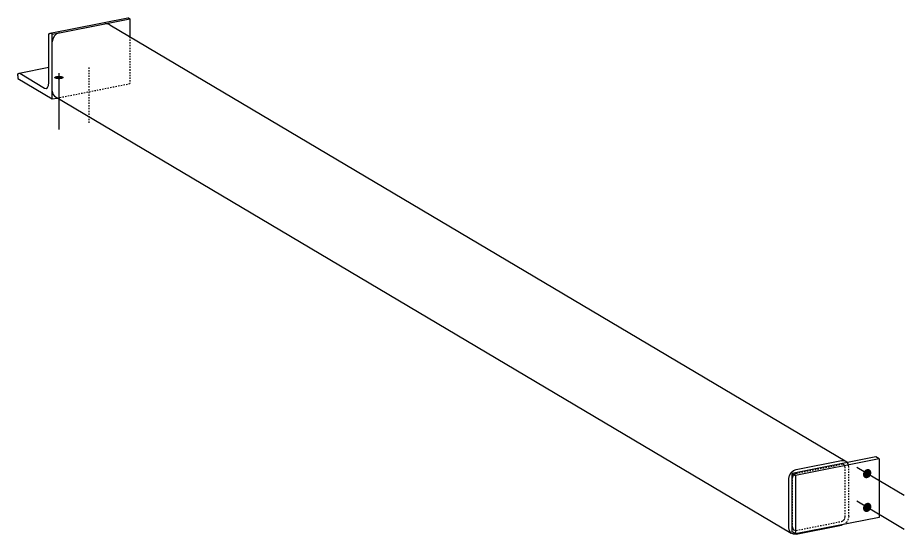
# Model space of a CAD drawing. Header units: millimetres. Extents: x 5 to 23246, y 2 to 763.
# Drawn here: x 21962 to 23246, y 15 to 763 of the extents above; entities that cross this region are included whole.
import ezdxf

# ---------------------------------------------------------------- set-up
doc = ezdxf.new("R2010")
doc.units = ezdxf.units.MM
doc.linetypes.add('DXK_LINE_DOT2', pattern=[3.9198, 1.9599, -1.9599])
doc.layers.add('STÅL', color=7, linetype='Continuous')

msp = doc.modelspace()

# ---------------------------------------------------------------- hatches: boundary and pattern name
at = {"layer": 'STÅL', "linetype": 'Continuous'}
for points in [[(22021.5, 673.7), (22020, 673.7), (22018.6, 673.9), (22017.3, 674.1), (22016.3, 674.5), (22015.4, 674.9), (22014.8, 675.3), (22014.5, 675.8), (22014.5, 676.3), (22014.8, 676.8), (22015.4, 677.3), (22016.3, 677.7), (22017.3, 678), (22018.6, 678.3), (22020, 678.4), (22021.5, 678.5), (22022.9, 678.4), (22024.3, 678.3), (22025.6, 678), (22026.7, 677.7), (22027.5, 677.3), (22028.1, 676.8), (22028.4, 676.3), (22028.4, 675.8), (22028.1, 675.3), (22027.5, 674.9), (22026.7, 674.5), (22025.6, 674.1), (22024.3, 673.9), (22022.9, 673.7)], [(23187.7, 105.4), (23188.5, 106.6), (23189.5, 107.6), (23190.7, 108.4), (23191.9, 108.9), (23193.2, 109.1), (23194.5, 109.1), (23195.6, 108.8), (23196.6, 108.2), (23197.5, 107.3), (23198.1, 106.2), (23198.5, 105), (23198.6, 103.7), (23198.5, 102.3), (23198.1, 100.9), (23197.5, 99.6), (23196.6, 98.4), (23195.6, 97.4), (23194.4, 96.6), (23193.2, 96.1), (23191.9, 95.8), (23190.7, 95.8), (23189.5, 96.2), (23188.5, 96.8), (23187.7, 97.6), (23187, 98.7), (23186.6, 99.9), (23186.5, 101.3), (23186.6, 102.7), (23187, 104.1)], [(23187.7, 56.5), (23188.5, 57.7), (23189.5, 58.7), (23190.7, 59.5), (23191.9, 60), (23193.2, 60.3), (23194.5, 60.2), (23195.6, 59.9), (23196.6, 59.3), (23197.5, 58.4), (23198.1, 57.4), (23198.5, 56.1), (23198.6, 54.8), (23198.5, 53.4), (23198.1, 52), (23197.5, 50.7), (23196.6, 49.5), (23195.6, 48.5), (23194.4, 47.7), (23193.2, 47.2), (23191.9, 46.9), (23190.7, 47), (23189.5, 47.3), (23188.5, 47.9), (23187.7, 48.8), (23187, 49.8), (23186.6, 51.1), (23186.5, 52.4), (23186.6, 53.8), (23187, 55.2)]]:
    msp.add_hatch(color=96, dxfattribs=at).paths.add_polyline_path(points)

# ---------------------------------------------------------------- linework, layer by layer
at = {"layer": 'STÅL', "color": 2, "linetype": 'Continuous'}
for p, q in [((22008.7, 740.4), (22121.3, 762.7)), ((22022.2, 741), (22124.4, 761.2)), ((22121.3, 762.7), (22122.4, 762.4)), ((22122.4, 762.4), (22124.4, 761.2)), ((22124.4, 761.2), (22124.4, 735)), ((22022.2, 741), (22088, 754)), ((22092, 754), (22088, 754)), ((22095.4, 752.2), (22092, 754)), ((22095.4, 752.2), (23162.9, 119.8)), ((22006.8, 736.3), (22007, 738.3)), ((22006.8, 668.7), (22006.8, 736.3)), ((22007, 738.3), (22007.7, 739.8)), ((22007.7, 739.8), (22008.7, 740.4)), ((22008.7, 740.4), (22009.8, 740.2)), ((22011.8, 739), (22009.8, 740.2)), ((22011.8, 739), (22022.2, 741)), ((22011.8, 645), (22011.8, 739)), ((22012.6, 732.2), (22011.8, 727.7)), ((22014.9, 736.3), (22012.6, 732.2)), ((22018.2, 739.4), (22014.9, 736.3)), ((22022.2, 741), (22018.2, 739.4)), ((22011.8, 656.3), (22011.8, 727.7)), ((21962, 680.4), (21962.7, 681.9)), ((21962.7, 681.9), (21963.7, 682.5)), ((21963.7, 682.5), (22006.8, 691)), ((21963.7, 682.5), (21964.8, 682.3)), ((21964.8, 682.3), (22000.8, 660.9)), ((21961.8, 678.4), (21962, 680.4)), ((21961.8, 678.4), (21961.8, 674.6)), ((21961.8, 674.6), (22011.8, 645)), ((22006.4, 664.6), (22006.8, 668.7)), ((22000.8, 660.9), (22003.1, 660.4)), ((22003.1, 660.4), (22005.1, 661.7)), ((22005.1, 661.7), (22006.4, 664.6)), ((22011.8, 656.3), (22012.6, 652.1)), ((22011.8, 645), (22019, 646.4)), ((22012.6, 652.1), (22014.9, 648.9)), ((22014.9, 648.9), (23082.4, 16.5)), ((23204.9, 126.7), (23083.7, 102.8)), ((23209.9, 123.7), (23088.7, 99.8)), ((23089.7, 108.7), (23155.5, 121.7)), ((23155.5, 121.7), (23159.5, 121.6)), ((23159.5, 121.6), (23162.9, 119.8)), ((23163.7, 118.6), (23162.9, 119.8)), ((23209.9, 123.7), (23204.9, 126.7)), ((23209.9, 123.7), (23209.9, 39.2)), ((23080.1, 99.8), (23082.4, 103.9)), ((23082.4, 103.9), (23085.7, 107)), ((23083.7, 18.2), (23083.7, 102.8)), ((23083.7, 102.8), (23088.7, 99.8)), ((23085.7, 107), (23089.7, 108.7)), ((23079.3, 95.3), (23080.1, 99.8)), ((23079.3, 23.9), (23079.3, 95.3)), ((23088.7, 99.8), (23088.7, 15.2)), ((23209.9, 39.2), (23088.7, 15.2)), ((23089.7, 14.7), (23155.5, 27.7)), ((23159, 29.1), (23155.5, 27.7)), ((23080.1, 19.8), (23079.3, 23.9)), ((23082.4, 16.5), (23080.1, 19.8)), ((23085.7, 14.8), (23082.4, 16.5)), ((23088.7, 15.2), (23083.7, 18.2)), ((23089.7, 14.7), (23085.7, 14.8))]:
    msp.add_line(p, q, dxfattribs=at)
at = {"layer": 'STÅL', "color": 7, "linetype": 'DXK_LINE_DOT2'}
for p, q in [((22022.2, 741), (22022.2, 741)), ((22124.4, 735), (22124.4, 667.3)), ((22019, 646.4), (22124.4, 667.3)), ((23089.7, 103), (23155.5, 116)), ((23157.5, 116), (23155.5, 116)), ((23159.2, 115.1), (23157.5, 116)), ((23165.1, 116.6), (23163.7, 118.6)), ((23165.9, 112.4), (23165.1, 116.6)), ((23087.7, 102.2), (23089.7, 103)), ((23160.3, 113.5), (23159.2, 115.1)), ((23160.7, 111.4), (23160.3, 113.5)), ((23160.7, 40), (23160.7, 111.4)), ((23165.9, 41), (23165.9, 112.4)), ((23084.9, 98.6), (23084.5, 96.4)), ((23084.5, 24.9), (23084.5, 96.4)), ((23086, 100.6), (23084.9, 98.6)), ((23086, 100.6), (23086.5, 101.1)), ((23086.5, 101.1), (23087.7, 102.2)), ((23160.3, 37.8), (23160.7, 40)), ((23165.9, 41), (23165.1, 36.5)), ((23089.7, 20.3), (23155.5, 33.3)), ((23155.5, 33.3), (23157.5, 34.1)), ((23157.5, 34.1), (23159.2, 35.7)), ((23159.5, 29.3), (23159, 29.1)), ((23159.2, 35.7), (23160.3, 37.8)), ((23162.9, 32.4), (23159.5, 29.3)), ((23165.1, 36.5), (23162.9, 32.4)), ((23084.5, 24.9), (23084.9, 22.9)), ((23084.9, 22.9), (23086, 21.3)), ((23086, 21.3), (23087.7, 20.4)), ((23087.7, 20.4), (23088.7, 20.3)), ((23088.7, 20.3), (23089.7, 20.3))]:
    msp.add_line(p, q, dxfattribs=at)
at = {"layer": 'STÅL', "color": 96, "linetype": 'Continuous'}
for p, q in [((22021.5, 682.3), (22021.5, 600.9)), ((23246.3, 70.6), (23177.6, 111.4)), ((23246.3, 21.8), (23177.6, 62.5))]:
    msp.add_line(p, q, dxfattribs=at)
at = {"layer": 'STÅL', "color": 96, "linetype": 'DXK_LINE_DOT2'}
msp.add_line((22064.8, 690.8), (22064.8, 609.4), dxfattribs=at)

doc.saveas('drawing.dxf')
